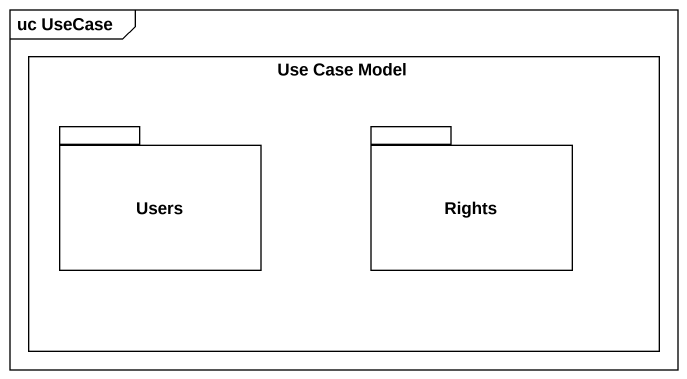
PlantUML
@startuml
mainframe uc UseCase
rectangle "Use Case Model" as Use_Case_Model {
  package Users {
  }
  package Rights {
  }
}
@enduml
